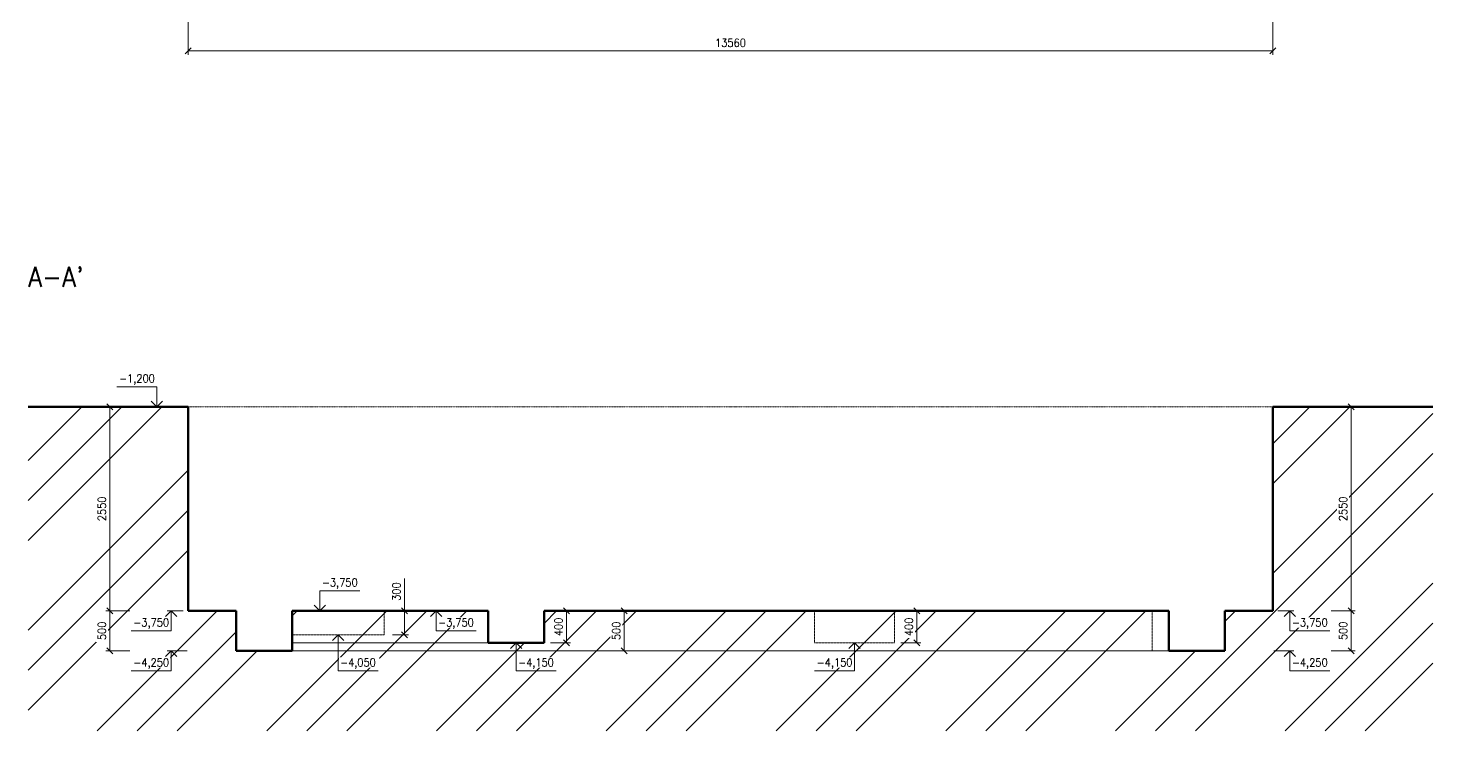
# Model space of a CAD drawing. Header units: millimetres. Extents: x 40110 to 88178, y 44131 to 70821.
# Drawn here: x 61049 to 78609, y 44131 to 52915 of the extents above; entities that cross this region are included whole.
import ezdxf

# ---------------------------------------------------------------- set-up
doc = ezdxf.new("R2010")
doc.units = ezdxf.units.MM
doc.header["$MEASUREMENT"] = 0
doc.linetypes.add('ACAD_ISO02W100', pattern=[15, 12, -3])
doc.linetypes.add('ACAD_ISO12W100', pattern=[21, 12, -3, 0, -3, 0, -3])
for name, color, linetype, lineweight in [('0.18', 51, 'Continuous', 18), ('0.25', 7, 'Continuous', 25), ('0.6', 10, 'Continuous', 60), ('0.7', 30, 'Continuous', 70)]:
    doc.layers.add(name, color=color, linetype=linetype, lineweight=lineweight)
doc.styles.add('MyTextStyle', font='romans.shx', dxfattribs={"width": 0.9})
doc.dimstyles.new('Standard SK ext', dxfattribs={"dimtxt": 100, "dimasz": 75, "dimexe": 50, "dimexo": 0, "dimgap": 50, "dimtad": 1, "dimdec": 0, "dimrnd": 5, "dimzin": 0, "dimdsep": 46, "dimtxsty": 'MyTextStyle', "dimblk": 'OBLIQUE', "dimcen": 0, "dimclrd": 51, "dimclre": 51, "dimadec": 0, "dimazin": 0, "dimtfac": 1, "dimtdec": 0, "dimtofl": 0, "dimtmove": 0, "dimatfit": 2, "dimfxl": 500, "dimfxlon": 1, "dimtolj": 1, "dimtzin": 0, "dimlwd": 18, "dimlwe": 18, "dimarcsym": 0})
doc.dimstyles.new('Standard SK int', dxfattribs={"dimtxt": 100, "dimasz": 75, "dimexe": 50, "dimexo": 0, "dimgap": 50, "dimtad": 1, "dimdec": 0, "dimrnd": 5, "dimzin": 0, "dimtxsty": 'MyTextStyle', "dimblk": 'OBLIQUE', "dimcen": 0, "dimclrd": 51, "dimclre": 51, "dimadec": 0, "dimazin": 1, "dimtm": 1e-09, "dimtfac": 1, "dimtdec": 0, "dimtofl": 0, "dimtmove": 0, "dimatfit": 2, "dimfxl": 50, "dimfxlon": 1, "dimtfill": 1, "dimtfillclr": 250, "dimtolj": 1, "dimtzin": 0, "dimlwd": 18, "dimlwe": 18, "dimarcsym": 0})

# ---------------------------------------------------------------- blocks, each defined once
blk = doc.blocks.new('_Oblique')
at = {"color": 0, "linetype": 'ByBlock', "lineweight": -2}
blk.add_line((-0.5, -0.5), (0.5, 0.5), dxfattribs=at)
blk = doc.blocks.new('*D2')
at = {"layer": '0.25', "color": 51, "linetype": 'Continuous', "lineweight": 18, "transparency": 16777216}
for p, q in [((68451, 45631), (68551, 45631)), ((68501, 45131), (68501, 45631)), ((68451, 45131), (68551, 45131))]:
    blk.add_line(p, q, dxfattribs=at)
at = {"layer": 'Defpoints', "color": 0, "transparency": 16777216}
for p in [(67499, 45631), (68501, 45631), (64349, 45131)]:
    blk.add_point(p, dxfattribs=at)
at = {"layer": '0.25', "color": 51, "lineweight": 18, "transparency": 16777216, "xscale": 75, "yscale": 75, "zscale": 75}
for p, rotation in [((68501, 45631), 90), ((68501, 45131), 270)]:
    blk.add_blockref('_Oblique', p, dxfattribs=dict(at, rotation=rotation))
at = {"layer": '0.25', "color": 0, "transparency": 16777216, "insert": (68401, 45381), "char_height": 100, "attachment_point": 5, "rotation": 90, "style": 'MyTextStyle', "bg_fill": 3, "box_fill_scale": 1.25, "bg_fill_color": 256, "bg_fill_true_color": 13158600, "bg_fill_transparency": 0}
blk.add_mtext('\\A1;500', dxfattribs=at)
blk = doc.blocks.new('*D3')
at = {"layer": '0.25', "color": 51, "linetype": 'Continuous', "lineweight": 18, "transparency": 16777216}
for p, q in [((65753, 45631), (65753, 46038)), ((65703, 45631), (65803, 45631)), ((65753, 45331), (65753, 45631)), ((65703, 45331), (65803, 45331))]:
    blk.add_line(p, q, dxfattribs=at)
at = {"layer": 'Defpoints', "color": 0, "transparency": 16777216}
for p in [(65499, 45631), (65753, 45631), (65499, 45331)]:
    blk.add_point(p, dxfattribs=at)
at = {"layer": '0.25', "color": 51, "lineweight": 18, "transparency": 16777216, "xscale": 75, "yscale": 75, "zscale": 75}
for p, rotation in [((65753, 45631), 90), ((65753, 45331), 270)]:
    blk.add_blockref('_Oblique', p, dxfattribs=dict(at, rotation=rotation))
at = {"layer": '0.25', "color": 0, "transparency": 16777216, "insert": (65653, 45872), "char_height": 100, "attachment_point": 5, "rotation": 90, "style": 'MyTextStyle', "bg_fill": 3, "box_fill_scale": 1.25, "bg_fill_color": 256, "bg_fill_true_color": 13158600, "bg_fill_transparency": 0}
blk.add_mtext('\\A1;300', dxfattribs=at)
blk = doc.blocks.new('*D4')
at = {"layer": '0.25', "color": 51, "linetype": 'Continuous', "lineweight": 18, "transparency": 16777216}
for p, q in [((72109, 45631), (72209, 45631)), ((72159, 45231), (72159, 45631)), ((72109, 45231), (72209, 45231))]:
    blk.add_line(p, q, dxfattribs=at)
at = {"layer": 'Defpoints', "color": 0, "transparency": 16777216}
for p in [(71879, 45631), (71879, 45231)]:
    blk.add_point(p, dxfattribs=at)
at = {"layer": '0.25', "color": 51, "lineweight": 18, "transparency": 16777216, "xscale": 75, "yscale": 75, "zscale": 75}
for p, rotation in [((72159, 45631), 90), ((72159, 45231), 270)]:
    blk.add_blockref('_Oblique', p, dxfattribs=dict(at, rotation=rotation))
at = {"layer": '0.25', "color": 0, "transparency": 16777216, "insert": (72059, 45431), "char_height": 100, "attachment_point": 5, "rotation": 90, "style": 'MyTextStyle', "bg_fill": 3, "box_fill_scale": 1.25, "bg_fill_color": 256, "bg_fill_true_color": 13158600, "bg_fill_transparency": 0}
blk.add_mtext('\\A1;400', dxfattribs=at)
at = {"layer": 'Defpoints', "color": 0, "transparency": 16777216}
blk.add_point((72159, 45631), dxfattribs=at)
blk = doc.blocks.new('*D1')
at = {"layer": '0.25', "color": 51, "linetype": 'Continuous', "lineweight": 18, "transparency": 16777216}
for p, q in [((77536, 48181), (77636, 48181)), ((77586, 48181), (77586, 45631)), ((77536, 45631), (77636, 45631))]:
    blk.add_line(p, q, dxfattribs=at)
at = {"layer": 'Defpoints', "color": 0, "transparency": 16777216}
for p in [(76609, 48181), (76609, 45631), (77586, 45631)]:
    blk.add_point(p, dxfattribs=at)
at = {"layer": '0.25', "color": 51, "lineweight": 18, "transparency": 16777216, "xscale": 75, "yscale": 75, "zscale": 75}
for p, rotation in [((77586, 48181), 90), ((77586, 45631), 270)]:
    blk.add_blockref('_Oblique', p, dxfattribs=dict(at, rotation=rotation))
at = {"layer": '0.25', "color": 0, "transparency": 16777216, "insert": (77486, 46906), "char_height": 100, "attachment_point": 5, "rotation": 90, "style": 'MyTextStyle', "bg_fill": 3, "box_fill_scale": 1.25, "bg_fill_color": 256, "bg_fill_true_color": 13158600, "bg_fill_transparency": 0}
blk.add_mtext('\\A1;2550', dxfattribs=at)
blk = doc.blocks.new('*D9')
at = {"layer": '0.25', "color": 51, "linetype": 'Continuous', "lineweight": 18, "transparency": 16777216}
for p, q in [((67729, 45631), (67829, 45631)), ((67779, 45231), (67779, 45631)), ((67729, 45231), (67829, 45231))]:
    blk.add_line(p, q, dxfattribs=at)
at = {"layer": 'Defpoints', "color": 0, "transparency": 16777216}
for p in [(67499, 45631), (67499, 45231)]:
    blk.add_point(p, dxfattribs=at)
at = {"layer": '0.25', "color": 51, "lineweight": 18, "transparency": 16777216, "xscale": 75, "yscale": 75, "zscale": 75}
for p, rotation in [((67779, 45631), 90), ((67779, 45231), 270)]:
    blk.add_blockref('_Oblique', p, dxfattribs=dict(at, rotation=rotation))
at = {"layer": '0.25', "color": 0, "transparency": 16777216, "insert": (67679, 45431), "char_height": 100, "attachment_point": 5, "rotation": 90, "style": 'MyTextStyle', "bg_fill": 3, "box_fill_scale": 1.25, "bg_fill_color": 256, "bg_fill_true_color": 13158600, "bg_fill_transparency": 0}
blk.add_mtext('\\A1;400', dxfattribs=at)
at = {"layer": 'Defpoints', "color": 0, "transparency": 16777216}
blk.add_point((67779, 45631), dxfattribs=at)
blk = doc.blocks.new('*D10')
at = {"layer": '0.25', "color": 51, "linetype": 'Continuous', "lineweight": 18, "transparency": 16777216}
for p, q in [((77536, 45631), (77636, 45631)), ((77586, 45631), (77586, 45131)), ((77536, 45131), (77636, 45131))]:
    blk.add_line(p, q, dxfattribs=at)
at = {"layer": 'Defpoints', "color": 0, "transparency": 16777216}
for p in [(76609, 45631), (76009, 45131), (77586, 45131)]:
    blk.add_point(p, dxfattribs=at)
at = {"layer": '0.25', "color": 51, "lineweight": 18, "transparency": 16777216, "xscale": 75, "yscale": 75, "zscale": 75}
for p, rotation in [((77586, 45631), 90), ((77586, 45131), 270)]:
    blk.add_blockref('_Oblique', p, dxfattribs=dict(at, rotation=rotation))
at = {"layer": '0.25', "color": 0, "transparency": 16777216, "insert": (77486, 45381), "char_height": 100, "attachment_point": 5, "rotation": 90, "style": 'MyTextStyle', "bg_fill": 3, "box_fill_scale": 1.25, "bg_fill_color": 256, "bg_fill_true_color": 13158600, "bg_fill_transparency": 0}
blk.add_mtext('\\A1;500', dxfattribs=at)
blk = doc.blocks.new('*D11')
at = {"layer": '0.25', "color": 51, "linetype": 'Continuous', "lineweight": 18, "transparency": 16777216}
for p, q in [((62122, 48181), (62022, 48181)), ((62072, 48181), (62072, 45631)), ((62122, 45631), (62022, 45631))]:
    blk.add_line(p, q, dxfattribs=at)
at = {"layer": 'Defpoints', "color": 0, "transparency": 16777216}
for p in [(63049, 48181), (62072, 45631), (63049, 45631)]:
    blk.add_point(p, dxfattribs=at)
at = {"layer": '0.25', "color": 51, "lineweight": 18, "transparency": 16777216, "xscale": 75, "yscale": 75, "zscale": 75}
for p, rotation in [((62072, 48181), 90), ((62072, 45631), 270)]:
    blk.add_blockref('_Oblique', p, dxfattribs=dict(at, rotation=rotation))
at = {"layer": '0.25', "color": 0, "transparency": 16777216, "insert": (61972, 46906), "char_height": 100, "attachment_point": 5, "rotation": 90, "style": 'MyTextStyle', "bg_fill": 3, "box_fill_scale": 1.25, "bg_fill_color": 256, "bg_fill_true_color": 13158600, "bg_fill_transparency": 0}
blk.add_mtext('\\A1;2550', dxfattribs=at)
blk = doc.blocks.new('*D12')
at = {"layer": '0.25', "color": 51, "linetype": 'Continuous', "lineweight": 18, "transparency": 16777216}
for p, q in [((62122, 45631), (62022, 45631)), ((62072, 45631), (62072, 45131)), ((62122, 45131), (62022, 45131))]:
    blk.add_line(p, q, dxfattribs=at)
at = {"layer": 'Defpoints', "color": 0, "transparency": 16777216}
for p in [(63049, 45631), (62072, 45131), (63649, 45131)]:
    blk.add_point(p, dxfattribs=at)
at = {"layer": '0.25', "color": 51, "lineweight": 18, "transparency": 16777216, "xscale": 75, "yscale": 75, "zscale": 75}
for p, rotation in [((62072, 45631), 90), ((62072, 45131), 270)]:
    blk.add_blockref('_Oblique', p, dxfattribs=dict(at, rotation=rotation))
at = {"layer": '0.25', "color": 0, "transparency": 16777216, "insert": (61972, 45381), "char_height": 100, "attachment_point": 5, "rotation": 90, "style": 'MyTextStyle', "bg_fill": 3, "box_fill_scale": 1.25, "bg_fill_color": 256, "bg_fill_true_color": 13158600, "bg_fill_transparency": 0}
blk.add_mtext('\\A1;500', dxfattribs=at)
blk = doc.blocks.new('*D29')
at = {"layer": '0.25', "color": 51, "linetype": 'Continuous', "lineweight": 18, "transparency": 16777216}
for p, q in [((63049, 53131), (63049, 52581)), ((76609, 53131), (76609, 52581)), ((63049, 52631), (76609, 52631))]:
    blk.add_line(p, q, dxfattribs=at)
at = {"layer": 'Defpoints', "color": 0, "linetype": 'Continuous', "transparency": 16777216}
for p in [(63049, 56721), (76609, 56721), (76609, 52631)]:
    blk.add_point(p, dxfattribs=at)
at = {"layer": '0.25', "color": 51, "linetype": 'Continuous', "lineweight": 18, "transparency": 16777216, "xscale": 75, "yscale": 75, "zscale": 75, "rotation": 180}
blk.add_blockref('_Oblique', (63049, 52631), dxfattribs=at)
at = {"layer": '0.25', "color": 51, "linetype": 'Continuous', "lineweight": 18, "transparency": 16777216, "xscale": 75, "yscale": 75, "zscale": 75}
blk.add_blockref('_Oblique', (76609, 52631), dxfattribs=at)
at = {"layer": '0.25', "color": 0, "linetype": 'Continuous', "transparency": 16777216, "insert": (69829, 52731), "char_height": 100, "attachment_point": 5, "style": 'MyTextStyle'}
blk.add_mtext('\\A1;13560', dxfattribs=at)

msp = doc.modelspace()

# ---------------------------------------------------------------- hatches: boundary and pattern name
at = {"layer": '0.18'}
h = msp.add_hatch(dxfattribs=at)
h.set_pattern_fill('ZEMINAPOVODNA', color=256, scale=500, pattern_type=2)
h.set_pattern_definition([(45, (11676.7, 10865.8), (0, 2121.32), []), (45, (12176.7, 10865.8), (0, 2121.32), []), (45, (12676.7, 10865.8), (0, 2121.32), [])])
h.paths.add_polyline_path([(78609.1, 48181.2), (76609.1, 48181.2), (76609.1, 45631.2), (76009.1, 45631.2), (76009.1, 45131.2), (75309.1, 45131.2), (75309.1, 45631.2), (67499.1, 45631.2), (67499.1, 45231.2), (66799.1, 45231.2), (66799.1, 45631.2), (64349.1, 45631.2), (64349.1, 45131.2), (63649.1, 45131.2), (63649.1, 45631.2), (63049.1, 45631.2), (63049.1, 48181.2), (61049.1, 48181.2), (61049.1, 44131.2), (78609.1, 44131.2)])

# ---------------------------------------------------------------- linework, layer by layer
for p, q in [((62659.1, 48431.2), (62159.1, 48431.2)), ((64696.6, 45881.2), (65196.6, 45881.2)), ((62836.6, 45631.2), (62765.9, 45560.4)), ((62836.6, 45631.2), (62836.6, 45381.2)), ((62836.6, 45631.2), (62907.3, 45560.4)), ((66149.1, 45631.2), (66078.4, 45560.4)), ((66149.1, 45631.2), (66149.1, 45381.2)), ((66149.1, 45631.2), (66219.8, 45560.4)), ((76821.6, 45631.2), (76750.9, 45560.4)), ((76821.6, 45631.2), (76821.6, 45381.2)), ((76821.6, 45631.2), (76892.3, 45560.4)), ((62836.6, 45381.2), (62336.6, 45381.2)), ((64924.1, 45331.2), (64853.4, 45260.4)), ((64924.1, 45331.2), (64924.1, 44881.2)), ((64924.1, 45331.2), (64994.8, 45260.4)), ((66149.1, 45381.2), (66649.1, 45381.2)), ((76821.6, 45381.2), (77321.6, 45381.2)), ((62836.6, 45131.2), (62765.9, 45060.4)), ((62836.6, 45131.2), (62836.6, 44881.2)), ((62836.6, 45131.2), (62907.3, 45060.4)), ((67149.1, 45231.2), (67078.4, 45160.4)), ((67149.1, 45231.2), (67149.1, 44881.2)), ((67149.1, 45231.2), (67219.8, 45160.4)), ((71379.1, 45231.2), (71308.4, 45160.4)), ((71379.1, 45231.2), (71379.1, 44881.2)), ((71379.1, 45231.2), (71449.8, 45160.4)), ((72158.6, 45231.2), (71958.6, 45231.2)), ((76821.6, 45131.2), (76750.9, 45060.4)), ((76821.6, 45131.2), (76821.6, 44881.2)), ((76821.6, 45131.2), (76892.3, 45060.4)), ((62836.6, 44881.2), (62336.6, 44881.2)), ((64924.1, 44881.2), (65424.1, 44881.2)), ((67149.1, 44881.2), (67649.1, 44881.2)), ((71379.1, 44881.2), (70879.1, 44881.2)), ((76821.6, 44881.2), (77321.6, 44881.2))]:
    msp.add_line(p, q, dxfattribs=at)
at = {"layer": '0.18', "linetype": 'ACAD_ISO02W100', "ltscale": 0.25}
for p, q in [((65499.1, 45631.2), (65499.1, 45331.2)), ((70879.1, 45231.2), (70879.1, 45631.2)), ((71879.1, 45631.2), (71879.1, 45231.2)), ((75099.1, 45631.2), (75099.1, 45131.2)), ((65499.1, 45331.2), (64349.1, 45331.2)), ((70879.1, 45231.2), (71879.1, 45231.2))]:
    msp.add_line(p, q, dxfattribs=at)
at = {"layer": '0.18', "linetype": 'ACAD_ISO02W100', "ltscale": 0.5}
for p, q in [((66799.1, 45231.2), (64349.1, 45231.2)), ((64349.1, 45131.2), (75309.1, 45131.2))]:
    msp.add_line(p, q, dxfattribs=at)
at = {"layer": '0.7'}
for p, q in [((63049.1, 48181.2), (61049.1, 48181.2)), ((63049.1, 45631.2), (63049.1, 48181.2)), ((76609.1, 45631.2), (76609.1, 48181.2)), ((76609.1, 48181.2), (78609.1, 48181.2)), ((63049.1, 45631.2), (63649.1, 45631.2)), ((63649.1, 45631.2), (63649.1, 45131.2)), ((64349.1, 45631.2), (64349.1, 45131.2)), ((64349.1, 45631.2), (66799.1, 45631.2)), ((66799.1, 45631.2), (66799.1, 45231.2)), ((67499.1, 45631.2), (67499.1, 45231.2)), ((67499.1, 45631.2), (75309.1, 45631.2)), ((75309.1, 45631.2), (75309.1, 45131.2)), ((76009.1, 45631.2), (76009.1, 45131.2)), ((76009.1, 45631.2), (76609.1, 45631.2)), ((63649.1, 45131.2), (64349.1, 45131.2)), ((66799.1, 45231.2), (67499.1, 45231.2)), ((76009.1, 45131.2), (75309.1, 45131.2))]:
    msp.add_line(p, q, dxfattribs=at)

# ---------------------------------------------------------------- texts
at = {"layer": '0.6', "insert": (61049.1, 49681.2), "char_height": 250, "attachment_point": 7, "style": 'MyTextStyle'}
msp.add_mtext_dynamic_manual_height_columns("{\\Fromans|c238;A-A'}", width=835.415, gutter_width=500, heights=[0], dxfattribs=at)

# ---------------------------------------------------------------- dimensions: what is measured, and where the dimension line sits
at = {"layer": '0.25', "linetype": 'Continuous'}
dim = msp.add_linear_dim(base=(76609.1, 52631.2), p1=(63049.1, 56721.2), p2=(76609.1, 56721.2), dimstyle='Standard SK ext', dxfattribs=at)
dim.commit()
dim.dimension.update_dxf_attribs({"geometry": '*D29', "text_midpoint": (69829.1, 52731.2)})

# ---------------------------------------------------------------- next in the draw order: texts
at = {"layer": '0.25', "char_height": 100, "style": 'MyTextStyle', "bg_fill": 3, "box_fill_scale": 1.15, "bg_fill_color": 256, "bg_fill_transparency": 0}
for s, insert, attachment_point in [('{\\Fromans|c238;-3,750}', (62811.6, 45406.2), 9), ('{\\Fromans|c238;-3,750}', (66174.1, 45406.2), 7), ('{\\Fromans|c238;-3,750}', (76846.6, 45406.2), 7), ('{\\Fromans|c238;-4,250}', (62811.6, 44906.2), 9), ('{\\Fromans|c238;-4,050}', (64949.1, 44906.2), 7), ('{\\Fromans|c238;-4,150}', (67174.1, 44906.2), 7), ('{\\Fromans|c238;-4,150}', (71354.1, 44906.2), 9), ('{\\Fromans|c238;-4,250}', (76846.6, 44906.2), 7)]:
    msp.add_mtext_dynamic_manual_height_columns(s, width=475, gutter_width=500, heights=[0], dxfattribs=dict(at, insert=insert, attachment_point=attachment_point))

# ---------------------------------------------------------------- next in the draw order: dimensions: what is measured, and where the dimension line sits
at = {"layer": '0.25'}
dim = msp.add_linear_dim(base=(72158.6, 45631.2), p1=(71879.1, 45231.2), p2=(71879.1, 45631.2), angle=90, dimstyle='Standard SK int', dxfattribs=at)
dim.commit()
dim.dimension.update_dxf_attribs({"geometry": '*D4', "text_midpoint": (72058.6, 45431.2)})

# ---------------------------------------------------------------- next in the draw order: linework, layer by layer
at = {"layer": '0.18'}
for p, q in [((62786.6, 45631.2), (62986.6, 45631.2)), ((76871.6, 45631.2), (76671.6, 45631.2)), ((62786.6, 45131.2), (63036.6, 45131.2)), ((76871.6, 45131.2), (76621.6, 45131.2))]:
    msp.add_line(p, q, dxfattribs=at)

# ---------------------------------------------------------------- next in the draw order: dimensions: what is measured, and where the dimension line sits
at = {"layer": '0.25'}
dim = msp.add_linear_dim(base=(68501.2, 45631.2), p1=(64349.1, 45131.2), p2=(67499.1, 45631.2), angle=90, dimstyle='Standard SK int', dxfattribs=at)
dim.commit()
dim.dimension.update_dxf_attribs({"geometry": '*D2', "text_midpoint": (68401.2, 45381.2)})

# ---------------------------------------------------------------- next in the draw order: linework, layer by layer
at = {"layer": '0.18'}
for p, q in [((64696.6, 45631.2), (64696.6, 45881.2)), ((64696.6, 45631.2), (64625.8, 45701.9)), ((64696.6, 45631.2), (64767.3, 45701.9)), ((67778.6, 45231.2), (67578.6, 45231.2))]:
    msp.add_line(p, q, dxfattribs=at)

# ---------------------------------------------------------------- next in the draw order: dimensions: what is measured, and where the dimension line sits
at = {"layer": '0.25'}
for base, p1, p2, picture, middle in [((62072.3, 45631.2), (63049.1, 48181.2), (63049.1, 45631.2), '*D11', (61972.3, 46906.2)), ((77585.8, 45631.2), (76609.1, 48181.2), (76609.1, 45631.2), '*D1', (77485.8, 46906.2)), ((65753.1, 45631.2), (65499.1, 45331.2), (65499.1, 45631.2), '*D3', (65653.1, 45871.9))]:
    dim = msp.add_linear_dim(base=base, p1=p1, p2=p2, angle=90, dimstyle='Standard SK int', dxfattribs=at)
    dim.commit()
    dim.dimension.update_dxf_attribs({"geometry": picture, "text_midpoint": middle})

# ---------------------------------------------------------------- next in the draw order: linework, layer by layer
at = {"layer": '0.18'}
for p, q in [((62659.1, 48181.2), (62659.1, 48431.2)), ((62659.1, 48181.2), (62588.3, 48251.9)), ((62659.1, 48181.2), (62729.8, 48251.9)), ((62072.3, 45631.2), (62322.3, 45631.2)), ((77585.8, 45631.2), (77335.8, 45631.2)), ((65753.1, 45331.2), (65603.1, 45331.2))]:
    msp.add_line(p, q, dxfattribs=at)
at = {"layer": '0.18', "linetype": 'ACAD_ISO12W100'}
msp.add_line((63049.1, 48181.2), (76609.1, 48181.2), dxfattribs=at)

# ---------------------------------------------------------------- next in the draw order: texts
at = {"layer": '0.25', "insert": (64721.6, 45906.2), "char_height": 100, "attachment_point": 7, "style": 'MyTextStyle', "bg_fill": 3, "box_fill_scale": 1.15, "bg_fill_color": 256, "bg_fill_transparency": 0}
msp.add_mtext_dynamic_manual_height_columns('{\\Fromans|c238;-3,750}', width=475, gutter_width=500, heights=[0], dxfattribs=at)

# ---------------------------------------------------------------- next in the draw order: dimensions: what is measured, and where the dimension line sits
at = {"layer": '0.25'}
dim = msp.add_linear_dim(base=(67778.6, 45631.2), p1=(67499.1, 45231.2), p2=(67499.1, 45631.2), angle=90, dimstyle='Standard SK int', dxfattribs=at)
dim.commit()
dim.dimension.update_dxf_attribs({"geometry": '*D9', "text_midpoint": (67678.6, 45431.2)})

# ---------------------------------------------------------------- next in the draw order: texts
at = {"layer": '0.25', "insert": (62634.1, 48456.2), "char_height": 100, "attachment_point": 9, "style": 'MyTextStyle', "bg_fill": 3, "box_fill_scale": 1.15, "bg_fill_color": 256, "bg_fill_transparency": 0}
msp.add_mtext_dynamic_manual_height_columns('{\\Fromans|c238;-1,200}', width=475, gutter_width=500, heights=[0], dxfattribs=at)

# ---------------------------------------------------------------- next in the draw order: dimensions: what is measured, and where the dimension line sits
at = {"layer": '0.25'}
for base, p1, p2, picture, middle in [((62072.3, 45131.2), (63049.1, 45631.2), (63649.1, 45131.2), '*D12', (61972.3, 45381.2)), ((77585.8, 45131.2), (76609.1, 45631.2), (76009.1, 45131.2), '*D10', (77485.8, 45381.2))]:
    dim = msp.add_linear_dim(base=base, p1=p1, p2=p2, angle=90, dimstyle='Standard SK int', override={"dimtmove": 1}, dxfattribs=at)
    dim.commit()
    dim.dimension.update_dxf_attribs({"geometry": picture, "text_midpoint": middle})

# ---------------------------------------------------------------- next in the draw order: linework, layer by layer
at = {"layer": '0.18'}
for p, q in [((62072.3, 45131.2), (62322.3, 45131.2)), ((77585.8, 45131.2), (77335.8, 45131.2))]:
    msp.add_line(p, q, dxfattribs=at)

doc.saveas('drawing.dxf')
